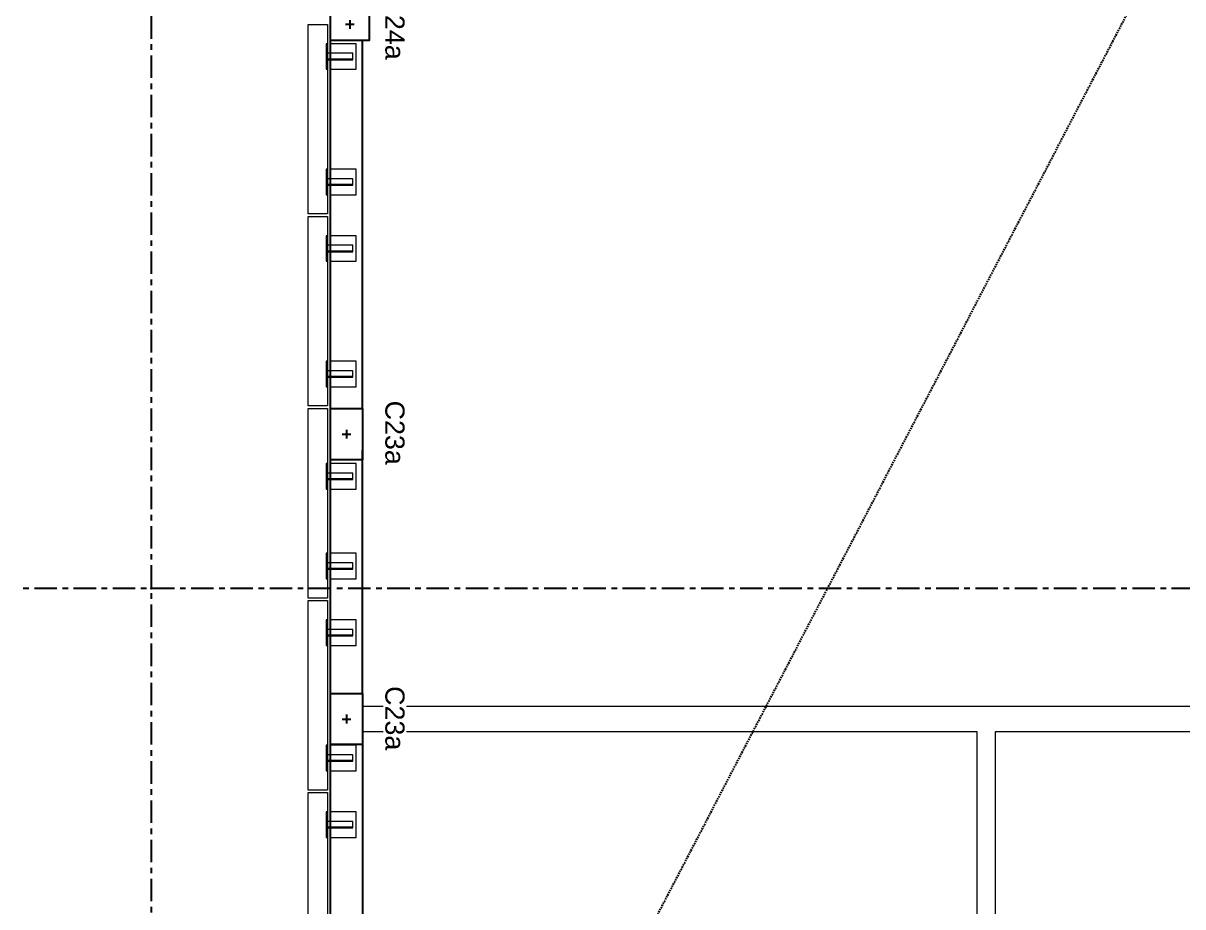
# Model space of a CAD drawing. Header units: millimetres. Extents: x 663313 to 1226001, y 1431724 to 1620898.
# Drawn here: x 953392 to 962448, y 1544944 to 1551846 of the extents above; entities that cross this region are included whole.
import ezdxf
from ezdxf.enums import TextEntityAlignment as Align

# ---------------------------------------------------------------- set-up
doc = ezdxf.new("R2010")
doc.units = ezdxf.units.MM
for name, pattern in [('CENTER', [50.8, 31.75, -6.35, 6.35, -6.35]), ('HIDDEN', [0.375, 0.25, -0.125]), ('TA_GL_000.70000', [1.925, 0.7, -0.175, 0.175, -0.175, 0.7]), ('XKITLINE00', [0]), ('XKITLINE02', [4, 2, -2])]:
    doc.linetypes.add(name, pattern=pattern)
for name, color, linetype in [('000 - 0_SYM_DWG_GRIDLINE_MAIN_COLOR_251', 251, 'Continuous'), ('000 - 0_SYM_DWG_SLOPE-SYM_TEXT_COLOR_3', 3, 'Continuous'), ('000 - GRID', 251, 'CENTER'), ('BR', 6, 'Continuous'), ('CVA044__', 2, 'Continuous'), ('DIM', 1, 'Continuous')]:
    doc.layers.add(name, color=color, linetype=linetype)
doc.layers.add('Part', color=2, linetype='Continuous', lineweight=0)
doc.styles.add('Arial', font='arial.ttf')
doc.styles.add('TA', font='', dxfattribs={"height": 4.5})
doc.styles.get('TA').set_extended_font_data('Cordia New')

# ---------------------------------------------------------------- blocks, each defined once
blk = doc.blocks.new('*U4785')
at = {"layer": '000 - 0_SYM_DWG_GRIDLINE_MAIN_COLOR_251', "color": 0, "linetype": 'ByBlock', "ltscale": 5}
blk.add_line((20, 0), (-316, 0), dxfattribs=at)
at = {"layer": '000 - 0_SYM_DWG_GRIDLINE_MAIN_COLOR_251', "color": 3}
blk.add_point((-296, 0), dxfattribs=at)
at = {"style": 'TA', "flags": 1}
blk.add_attdef('LOCATION', (6, -6), '', height=4.5, rotation=270, dxfattribs=at)
at = {"layer": '000 - 0_SYM_DWG_SLOPE-SYM_TEXT_COLOR_3', "style": 'Arial'}
blk.add_attdef('GRID-HEAD', text='', height=4, rotation=270, dxfattribs=at).set_placement((41.25, 0), align=Align.MIDDLE_CENTER)
blk = doc.blocks.new('*U4786')
at = {"layer": '000 - 0_SYM_DWG_GRIDLINE_MAIN_COLOR_251', "color": 0, "linetype": 'ByBlock', "ltscale": 5}
blk.add_line((76, 0), (-538, 0), dxfattribs=at)
at = {"style": 'TA', "flags": 1}
blk.add_attdef('LOCATION', (6, -6), '', height=4.5, rotation=270, dxfattribs=at)
at = {"layer": '000 - 0_SYM_DWG_SLOPE-SYM_TEXT_COLOR_3', "style": 'Arial'}
blk.add_attdef('GRID-HEAD', text='', height=4, rotation=180, dxfattribs=at).set_placement((154.09, 0), align=Align.MIDDLE_CENTER)
blk = doc.blocks.new('W-1-PP18-ST_ENT4_REV00_20260531-225107_LOPF_DIMS')
at = {"layer": '000 - GRID', "linetype": 'TA_GL_000.70000'}
for name, p, xscale, yscale, zscale, rotation in [('*U4785', (12000, -0.3), 50.00000000000044, 50.00000000000044, 50.00000000000044, 90), ('*U4786', (0, -14800), 50.00000000000038, 50.00000000000038, 50.00000000000038, 180)]:
    blk.add_blockref(name, p, dxfattribs=dict(at, xscale=xscale, yscale=yscale, zscale=zscale, rotation=rotation))
blk = doc.blocks.new('C25')
at = {"layer": 'BR', "color": 1}
for p, q in [((-0.0343, 0), (0.0343, 0)), ((0, 0.0343), (0, -0.0343))]:
    blk.add_line(p, q, dxfattribs=at)
at = {"layer": 'BR', "color": 5, "ltscale": 5}
blk.add_lwpolyline([(-0.125, 0.2), (0.125, 0.2), (0.125, -0.2), (-0.125, -0.2)], close=True, dxfattribs=at)
blk = doc.blocks.new('C24a')
at = {"layer": 'BR', "color": 1}
for p, q in [((0.0343, 0), (-0.0343, 0)), ((0, 0.0343), (0, -0.0343))]:
    blk.add_line(p, q, dxfattribs=at)
at = {"layer": 'BR', "color": 5, "ltscale": 5}
blk.add_lwpolyline([(0.15, 0.125), (0.15, -0.125), (-0.15, -0.125), (-0.15, 0.125)], close=True, dxfattribs=at)
blk = doc.blocks.new('44')
at = {"layer": 'Part', "color": 21, "linetype": 'XKITLINE02', "lineweight": 0}
for p, q in [((19.9889, 34.0206), (19.7889, 34.0206)), ((19.9889, 33.0406), (19.7889, 33.0406)), ((19.9889, 32.5206), (19.7889, 32.5206)), ((19.9889, 31.5406), (19.7889, 31.5406)), ((19.9889, 30.7413), (19.7889, 30.7413)), ((19.9889, 30.0406), (19.7889, 30.0406)), ((19.9889, 29.5206), (19.7889, 29.5206)), ((19.9889, 28.5406), (19.7889, 28.5406)), ((19.9889, 28.0206), (19.7889, 28.0206))]:
    blk.add_line(p, q, dxfattribs=at)
at = {"layer": 'Part', "color": 21, "linetype": 'XKITLINE00', "lineweight": 0}
for points in [[(19.7889, 34.2906), (19.7889, 32.8106), (19.6389, 32.8106), (19.6389, 34.2906)], [(19.6389, 31.3106), (19.6389, 32.7906), (19.7889, 32.7906), (19.7889, 31.3106)], [(19.7889, 31.2906), (19.7889, 29.8106), (19.6389, 29.8106), (19.6389, 31.2906)], [(19.7889, 29.7906), (19.7889, 28.3106), (19.6389, 28.3106), (19.6389, 29.7906)], [(19.6389, 26.8106), (19.6389, 28.2906), (19.7889, 28.2906), (19.7889, 26.8106)]]:
    blk.add_lwpolyline(points, close=True, dxfattribs=at)
at = {"layer": 'Part', "color": 21, "linetype": 'HIDDEN', "lineweight": 0, "ltscale": 8}
for points in [[(19.7889, 34.1406), (19.7789, 34.1406), (19.7789, 33.9406), (19.7889, 33.9406)], [(19.7889, 33.1606), (19.7789, 33.1606), (19.7789, 32.9606), (19.7889, 32.9606)], [(19.7889, 32.6406), (19.7789, 32.6406), (19.7789, 32.4406), (19.7889, 32.4406)], [(19.7889, 31.6606), (19.7789, 31.6606), (19.7789, 31.4606), (19.7889, 31.4606)], [(19.7889, 30.8613), (19.7789, 30.8613), (19.7789, 30.6613), (19.7889, 30.6613)], [(19.7889, 30.1606), (19.7789, 30.1606), (19.7789, 29.9606), (19.7889, 29.9606)], [(19.7889, 29.6406), (19.7789, 29.6406), (19.7789, 29.4406), (19.7889, 29.4406)], [(19.7889, 28.6606), (19.7789, 28.6606), (19.7789, 28.4606), (19.7889, 28.4606)], [(19.7889, 28.1406), (19.7789, 28.1406), (19.7789, 27.9406), (19.7889, 27.9406)]]:
    blk.add_lwpolyline(points, dxfattribs=at)
at = {"layer": 'Part', "color": 21, "linetype": 'XKITLINE02', "lineweight": 0}
for points in [[(19.7889, 34.0156), (19.9889, 34.0156), (19.9889, 34.0656), (19.7889, 34.0656)], [(19.7889, 33.0356), (19.9889, 33.0356), (19.9889, 33.0856), (19.7889, 33.0856)], [(19.7889, 32.5156), (19.9889, 32.5156), (19.9889, 32.5656), (19.7889, 32.5656)], [(19.7889, 31.5356), (19.9889, 31.5356), (19.9889, 31.5856), (19.7889, 31.5856)], [(19.7889, 30.7363), (19.9889, 30.7363), (19.9889, 30.7863), (19.7889, 30.7863)], [(19.7889, 30.0356), (19.9889, 30.0356), (19.9889, 30.0856), (19.7889, 30.0856)], [(19.7889, 29.5156), (19.9889, 29.5156), (19.9889, 29.5656), (19.7889, 29.5656)], [(19.7889, 28.5356), (19.9889, 28.5356), (19.9889, 28.5856), (19.7889, 28.5856)], [(19.7889, 28.0156), (19.9889, 28.0156), (19.9889, 28.0656), (19.7889, 28.0656)]]:
    blk.add_lwpolyline(points, dxfattribs=at)
at = {"layer": 'Part', "color": 21, "linetype": 'HIDDEN', "lineweight": 0, "ltscale": 8}
for points in [[(19.8139, 33.9406), (20.0139, 33.9406), (20.0139, 34.1406), (19.8139, 34.1406)], [(19.8139, 32.9606), (20.0139, 32.9606), (20.0139, 33.1606), (19.8139, 33.1606)], [(19.8139, 32.4406), (20.0139, 32.4406), (20.0139, 32.6406), (19.8139, 32.6406)], [(19.8139, 31.4606), (20.0139, 31.4606), (20.0139, 31.6606), (19.8139, 31.6606)], [(19.8139, 30.6613), (20.0139, 30.6613), (20.0139, 30.8613), (19.8139, 30.8613)], [(19.8139, 29.9606), (20.0139, 29.9606), (20.0139, 30.1606), (19.8139, 30.1606)], [(19.8139, 29.4406), (20.0139, 29.4406), (20.0139, 29.6406), (19.8139, 29.6406)], [(19.8139, 28.4606), (20.0139, 28.4606), (20.0139, 28.6606), (19.8139, 28.6606)], [(19.8139, 27.9406), (20.0139, 27.9406), (20.0139, 28.1406), (19.8139, 28.1406)]]:
    blk.add_lwpolyline(points, close=True, dxfattribs=at)
blk = doc.blocks.new('W-1-PP18-ST_ENT4_REV00_20260531-225334_LOPF_PL')
at = {"layer": 'DIM', "linetype": 'HIDDEN', "ltscale": 50}
blk.add_line((18969.8, -13150.5), (-2309.3, -2059.5), dxfattribs=at)
at = {"layer": 'DIM', "color": 2}
blk.add_line((18969.8, -13399.9), (13119.7, -13399.8), dxfattribs=at)
for points in [[(10594.7, -13150.3), (7719.5, -13150.3)], [(12819.9, -13150.2), (10919.7, -13150.3)], [(13119.3, -13150.2), (18969.8, -13150.5)], [(10594.7, -13400.3), (7719.5, -13400.3)], [(12819.9, -13400.2), (10919.7, -13400.3)]]:
    blk.add_lwpolyline(points, dxfattribs=at)
at = {"layer": 'Part', "linetype": 'XKITLINE00', "lineweight": 0}
blk.add_lwpolyline([(12920, -13150.2), (12920, -3425.6), (16344.6, -3425.6), (16344.6, -3625.6), (13120, -3625.6), (13120, -8210), (16970, -8210), (16970, -8350), (13120, -8350), (13120, -13150.2)], close=True, dxfattribs=at)
at = {"color": 2, "xscale": 1000.000000000001, "yscale": 1000.000000000001, "zscale": 1000.000000000001, "rotation": 89.99860513390374}
blk.add_blockref('C24a', (7594.5, -13249.6), dxfattribs=at)
at = {"layer": 'DIM', "color": 2, "xscale": 1000, "yscale": 1000, "zscale": 1000, "rotation": 89.99860517248617}
for p in [(10794.7, -13275.2), (13020, -13275.2)]:
    blk.add_blockref('C25', p, dxfattribs=at)
at = {"layer": 'CVA044__', "color": 3, "char_height": 150, "attachment_point": 5, "style": 'Arial', "bg_fill": 3, "box_fill_scale": 1.1, "bg_fill_color": 256, "bg_fill_true_color": 13158600, "bg_fill_transparency": 0}
for s, insert in [('\\A1;C24a', (7619.6, -12898.1)), ('\\A1;C23a', (10783.7, -12898.1)), ('\\A1;C23a', (13013.8, -12898.1))]:
    blk.add_mtext(s, dxfattribs=dict(at, insert=insert))
at = {"xscale": 1000.000000000001, "yscale": 1000.000000000001, "zscale": 1000.000000000001, "rotation": 90}
blk.add_blockref('44', (41885.6, -33213.9), dxfattribs=at)

msp = doc.modelspace()

# ---------------------------------------------------------------- block references
at = {"layer": 'DIM', "color": 1, "rotation": 270}
msp.add_blockref('W-1-PP18-ST_ENT4_REV00_20260531-225107_LOPF_DIMS', (969192.4165, 1559430.7772), dxfattribs=at)

# ---------------------------------------------------------------- next in the draw order: block references
msp.add_blockref('W-1-PP18-ST_ENT4_REV00_20260531-225334_LOPF_PL', (969192.4165, 1559430.7772), dxfattribs=at)

doc.saveas('drawing.dxf')
